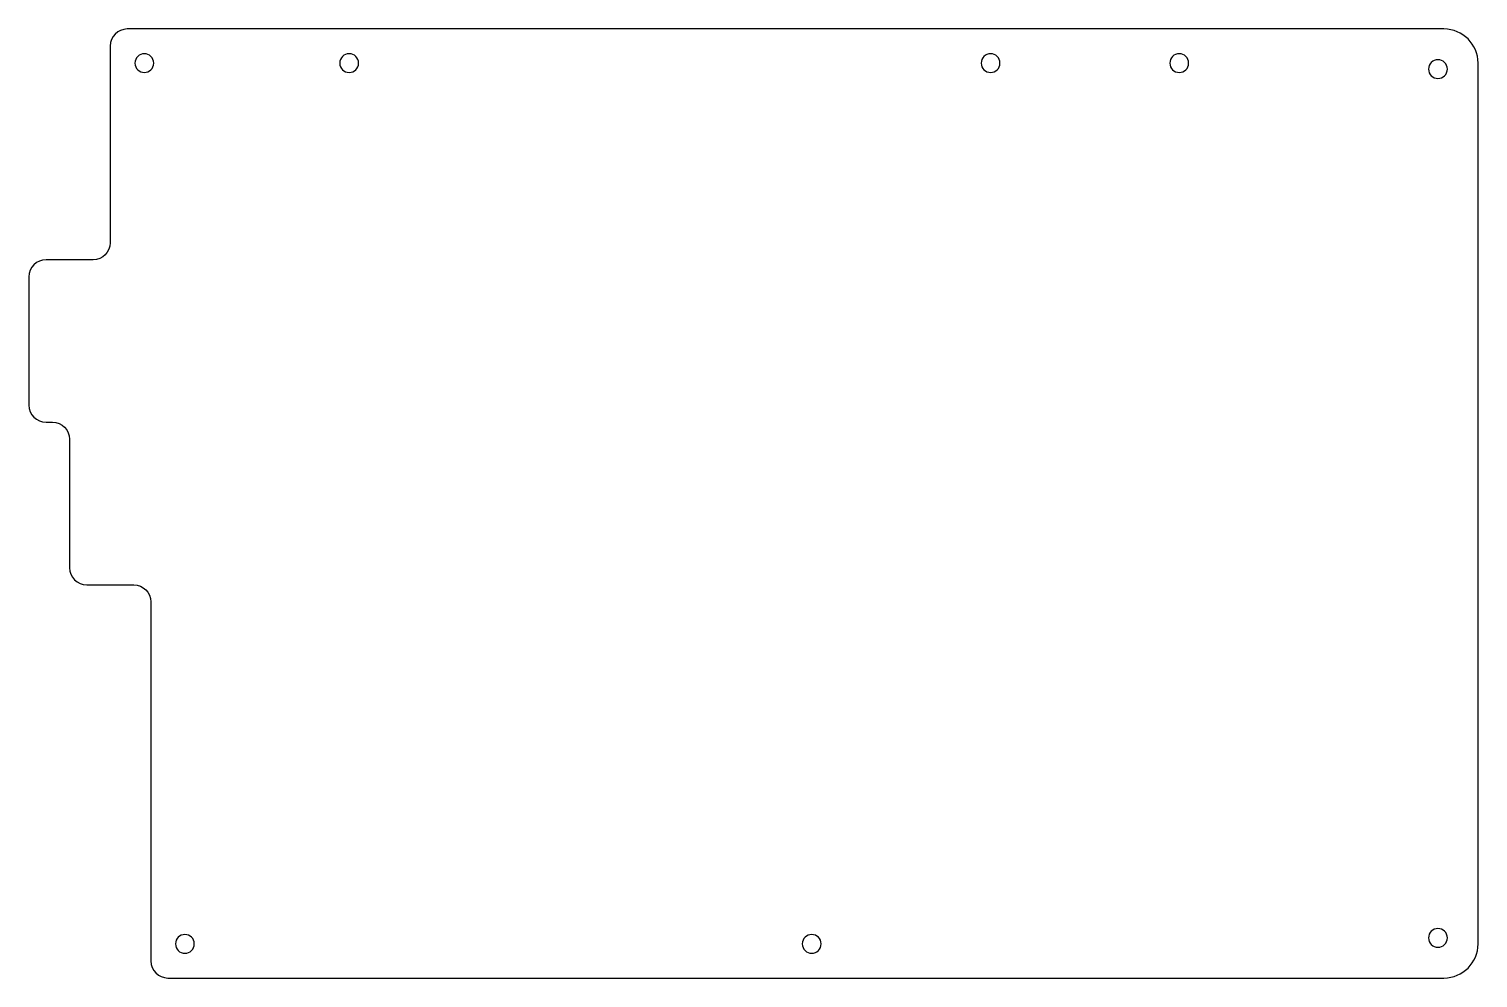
# Model space of a CAD drawing. Header units: inches. Extents: x 64 to 234, y -164 to -52.
import ezdxf

# ---------------------------------------------------------------- set-up
doc = ezdxf.new("R2010")
doc.units = ezdxf.units.IN
doc.header["$MEASUREMENT"] = 0
doc.layers.add('Layer 1', color=7, linetype='Continuous')

msp = doc.modelspace()

# ---------------------------------------------------------------- linework, layer by layer
at = {"layer": 'Layer 1', "color": 195, "lineweight": 25, "true_color": 0x794d9e}
for points, knots in [([(75.63, -52.38), (75.63, -52.38), (230.03, -52.38), (230.03, -52.38), (232.24, -52.38), (234.03, -54.17), (234.03, -56.38), (234.03, -56.38), (234.03, -159.63), (234.03, -159.63), (234.03, -161.84), (232.24, -163.63), (230.03, -163.63), (230.03, -163.63), (80.39, -163.63), (80.39, -163.63), (79.29, -163.63), (78.39, -162.73), (78.39, -161.63), (78.39, -161.63), (78.39, -119.53), (78.39, -119.53), (78.39, -118.43), (77.5, -117.53), (76.39, -117.53), (76.39, -117.53), (70.87, -117.53), (70.87, -117.53), (69.76, -117.53), (68.87, -116.63), (68.87, -115.53), (68.87, -115.53), (68.87, -100.48), (68.87, -100.48), (68.87, -99.38), (67.97, -98.48), (66.87, -98.48), (66.87, -98.48), (66.1, -98.48), (66.1, -98.48), (65, -98.48), (64.1, -97.58), (64.1, -96.48), (64.1, -96.48), (64.1, -81.43), (64.1, -81.43), (64.1, -80.33), (65, -79.43), (66.1, -79.43), (66.1, -79.43), (71.63, -79.43), (71.63, -79.43), (72.73, -79.43), (73.63, -78.53), (73.63, -77.43), (73.63, -77.43), (73.63, -54.38), (73.63, -54.38), (73.63, -53.28), (74.52, -52.38), (75.63, -52.38)], [0, 0, 0, 0, 1, 1, 1, 2, 2, 2, 3, 3, 3, 4, 4, 4, 5, 5, 5, 6, 6, 6, 7, 7, 7, 8, 8, 8, 9, 9, 9, 10, 10, 10, 11, 11, 11, 12, 12, 12, 13, 13, 13, 14, 14, 14, 15, 15, 15, 16, 16, 16, 17, 17, 17, 18, 18, 18, 19, 19, 19, 20, 20, 20, 20]), ([(78.73, -56.38), (78.73, -56.99), (78.24, -57.48), (77.63, -57.48), (77.02, -57.48), (76.53, -56.99), (76.53, -56.38), (76.53, -55.77), (77.02, -55.28), (77.63, -55.28), (78.24, -55.28), (78.73, -55.77), (78.73, -56.38)], [0, 0, 0, 0, 1, 1, 1, 2, 2, 2, 3, 3, 3, 4, 4, 4, 4]), ([(102.75, -56.38), (102.75, -56.99), (102.26, -57.48), (101.65, -57.48), (101.05, -57.48), (100.55, -56.99), (100.55, -56.38), (100.55, -55.77), (101.05, -55.28), (101.65, -55.28), (102.26, -55.28), (102.75, -55.77), (102.75, -56.38)], [0, 0, 0, 0, 1, 1, 1, 2, 2, 2, 3, 3, 3, 4, 4, 4, 4]), ([(177.97, -56.38), (177.97, -56.99), (177.48, -57.48), (176.87, -57.48), (176.26, -57.48), (175.77, -56.99), (175.77, -56.38), (175.77, -55.77), (176.26, -55.28), (176.87, -55.28), (177.48, -55.28), (177.97, -55.77), (177.97, -56.38)], [0, 0, 0, 0, 1, 1, 1, 2, 2, 2, 3, 3, 3, 4, 4, 4, 4]), ([(200.09, -56.38), (200.09, -56.99), (199.6, -57.48), (198.99, -57.48), (198.38, -57.48), (197.89, -56.99), (197.89, -56.38), (197.89, -55.77), (198.38, -55.28), (198.99, -55.28), (199.6, -55.28), (200.09, -55.77), (200.09, -56.38)], [0, 0, 0, 0, 1, 1, 1, 2, 2, 2, 3, 3, 3, 4, 4, 4, 4]), ([(230.43, -57.08), (230.43, -57.69), (229.94, -58.18), (229.33, -58.18), (228.72, -58.18), (228.23, -57.69), (228.23, -57.08), (228.23, -56.47), (228.72, -55.98), (229.33, -55.98), (229.94, -55.98), (230.43, -56.47), (230.43, -57.08)], [0, 0, 0, 0, 1, 1, 1, 2, 2, 2, 3, 3, 3, 4, 4, 4, 4]), ([(230.43, -158.93), (230.43, -159.54), (229.94, -160.03), (229.33, -160.03), (228.72, -160.03), (228.23, -159.54), (228.23, -158.93), (228.23, -158.32), (228.72, -157.83), (229.33, -157.83), (229.94, -157.83), (230.43, -158.32), (230.43, -158.93)], [0, 0, 0, 0, 1, 1, 1, 2, 2, 2, 3, 3, 3, 4, 4, 4, 4]), ([(83.49, -159.63), (83.49, -160.24), (83, -160.73), (82.39, -160.73), (81.78, -160.73), (81.29, -160.24), (81.29, -159.63), (81.29, -159.02), (81.78, -158.53), (82.39, -158.53), (83, -158.53), (83.49, -159.02), (83.49, -159.63)], [0, 0, 0, 0, 1, 1, 1, 2, 2, 2, 3, 3, 3, 4, 4, 4, 4]), ([(156.99, -159.63), (156.99, -160.24), (156.5, -160.73), (155.89, -160.73), (155.28, -160.73), (154.79, -160.24), (154.79, -159.63), (154.79, -159.02), (155.28, -158.53), (155.89, -158.53), (156.5, -158.53), (156.99, -159.02), (156.99, -159.63)], [0, 0, 0, 0, 1, 1, 1, 2, 2, 2, 3, 3, 3, 4, 4, 4, 4])]:
    msp.add_open_spline(points, degree=3, knots=knots, dxfattribs=at)

doc.saveas('drawing.dxf')
